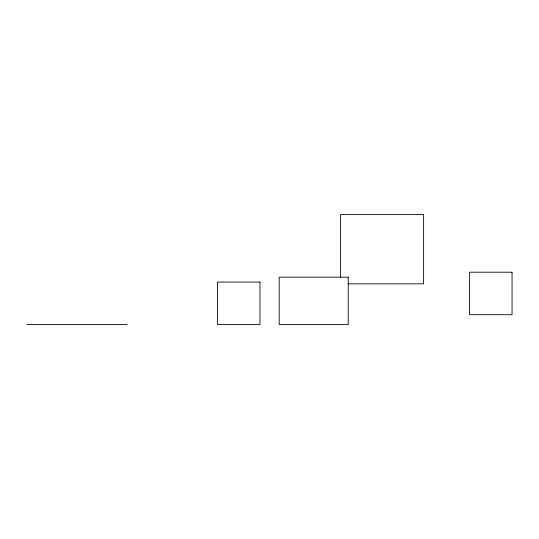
<?xml version="1.0" encoding="UTF-8"?>
<svg xmlns="http://www.w3.org/2000/svg" width="539" height="539" viewBox="0 0 539 539"><rect width="100%" height="100%" fill="white"/><g stroke="black" fill="none" stroke-linecap="round" stroke-linejoin="round"><path stroke-width="0.81" d="M348.154 283.837L423.62 283.837L423.62 214.448L340.608 214.448L340.608 277.147M26.95 324.552L127.123 324.552M512.05 272.202L469.543 272.202L469.543 314.702L512.05 314.702L512.05 272.202M348.221 277.181L279.202 277.181L279.202 324.552L348.221 324.552L348.221 277.181M259.973 282.052L217.466 282.052L217.466 324.552L259.973 324.552L259.973 282.052"/></g></svg>
